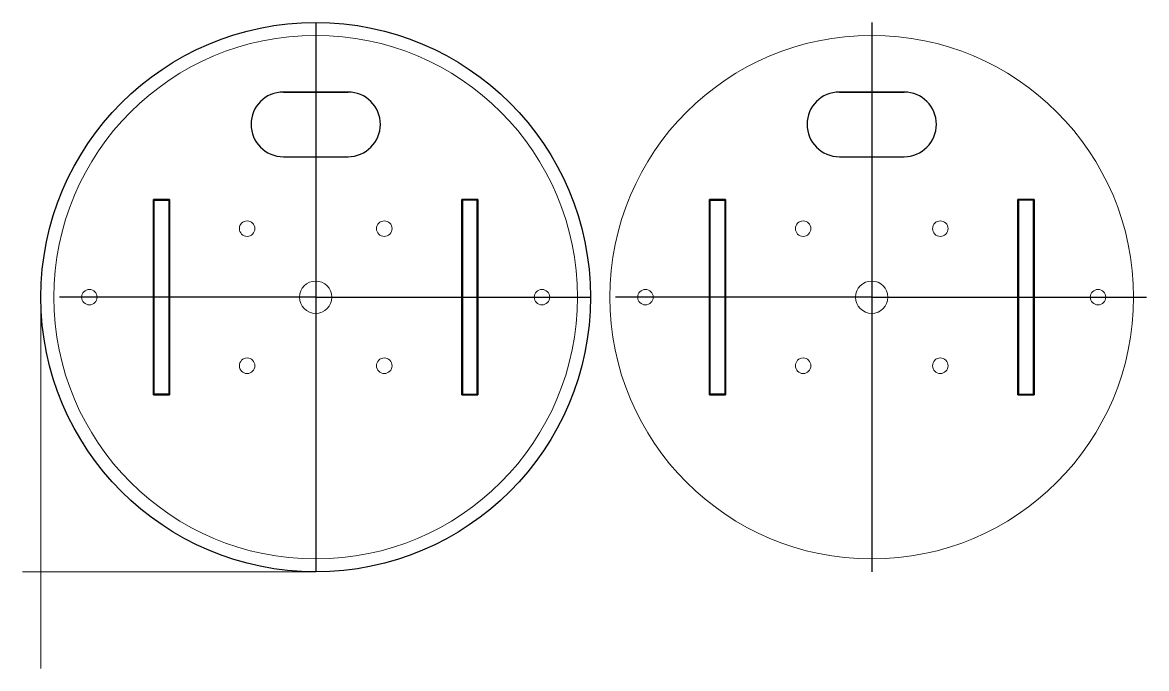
# Model space of a CAD drawing. Extents: x -0.14 to 8.55, y -0.75 to 4.25.
import ezdxf

# ---------------------------------------------------------------- set-up
doc = ezdxf.new("R2010")
doc.units = 0
doc.header["$MEASUREMENT"] = 0
doc.layers.add('holes', color=1, linetype='Continuous')
doc.layers.add('outline', color=3, linetype='Continuous')

msp = doc.modelspace()

# ---------------------------------------------------------------- linework, layer by layer
at = {"linetype": 'Continuous'}
for p, q in [((2.125, 4.25), (2.125, 0)), ((6.425, 4.25), (6.425, 0)), ((1.875, 3.2119), (2.375, 3.2119)), ((6.175, 3.2119), (6.675, 3.2119)), ((0.87, 2.88), (0.87, 1.37)), ((0.995, 2.88), (0.87, 2.88)), ((0.995, 1.37), (0.995, 2.88)), ((3.255, 1.37), (3.255, 2.88)), ((3.255, 2.88), (3.38, 2.88)), ((3.38, 2.88), (3.38, 1.37)), ((5.17, 2.88), (5.17, 1.37)), ((5.295, 2.88), (5.17, 2.88)), ((5.295, 1.37), (5.295, 2.88)), ((7.555, 1.37), (7.555, 2.88)), ((7.555, 2.88), (7.68, 2.88)), ((7.68, 2.88), (7.68, 1.37)), ((2.125, 2.125), (0.1447, 2.125)), ((2.125, 2.125), (4.25, 2.125)), ((6.425, 2.125), (4.4447, 2.125)), ((6.425, 2.125), (8.55, 2.125)), ((0.87, 1.37), (0.995, 1.37)), ((3.38, 1.37), (3.255, 1.37)), ((5.17, 1.37), (5.295, 1.37)), ((7.68, 1.37), (7.555, 1.37))]:
    msp.add_line(p, q, dxfattribs=at)
at = {"linetype": 'Continuous', "flags": 128}
for points in [[(0.87, 1.37), (0.87, 2.88), (0.995, 2.88), (0.995, 1.37)], [(3.38, 1.37), (3.38, 2.88), (3.255, 2.88), (3.255, 1.37)], [(5.17, 1.37), (5.17, 2.88), (5.295, 2.88), (5.295, 1.37)], [(7.68, 1.37), (7.68, 2.88), (7.555, 2.88), (7.555, 1.37)]]:
    msp.add_lwpolyline(points, close=True, dxfattribs=at)
at = {"linetype": 'Continuous', "lineweight": 0, "flags": 128}
for points in [[(0, 2.125), (0, -0.7475)], [(2.125, 0), (-0.1423, 0)]]:
    msp.add_lwpolyline(points, dxfattribs=at)
at = {"linetype": 'Continuous', "lineweight": 0}
msp.add_circle((2.125, 2.125), 2.025, dxfattribs=at)
at = {"linetype": 'Continuous'}
for centre, start, end in [((1.875, 3.4619), 90, 270), ((2.375, 3.4619), 270, 90), ((6.175, 3.4619), 90, 270), ((6.675, 3.4619), 270, 90)]:
    msp.add_arc(centre, 0.25, start, end, dxfattribs=at)
at = {"layer": 'holes', "linetype": 'Continuous'}
for p, q in [((1.875, 3.7119), (2.375, 3.7119)), ((6.175, 3.7119), (6.675, 3.7119))]:
    msp.add_line(p, q, dxfattribs=at)
at = {"layer": 'holes', "linetype": 'Continuous', "flags": 128}
for points in [[(2.375, 3.7119), (1.875, 3.7119, 1), (1.875, 3.2119), (2.375, 3.2119, 1)], [(6.675, 3.7119), (6.175, 3.7119, 1), (6.175, 3.2119), (6.675, 3.2119, 1)]]:
    msp.add_lwpolyline(points, format="xyb", close=True, dxfattribs=at)
for points in [[(0.875, 1.375), (0.875, 2.875), (0.99, 2.875), (0.99, 1.375)], [(3.375, 1.375), (3.375, 2.875), (3.26, 2.875), (3.26, 1.375)], [(5.175, 1.375), (5.175, 2.875), (5.29, 2.875), (5.29, 1.375)], [(7.675, 1.375), (7.675, 2.875), (7.56, 2.875), (7.56, 1.375)]]:
    msp.add_lwpolyline(points, close=True, dxfattribs=at)
at = {"layer": 'holes', "linetype": 'Continuous', "lineweight": 0}
for centre, radius in [((1.5947, 2.6553), 0.06), ((2.6553, 2.6553), 0.06), ((5.8947, 2.6553), 0.06), ((6.9553, 2.6553), 0.06), ((0.375, 2.125), 0.06), ((2.125, 2.125), 0.125), ((3.875, 2.125), 0.06), ((4.675, 2.125), 0.06), ((6.425, 2.125), 0.125), ((8.175, 2.125), 0.06), ((1.5947, 1.5947), 0.06), ((2.6553, 1.5947), 0.06), ((5.8947, 1.5947), 0.06), ((6.9553, 1.5947), 0.06)]:
    msp.add_circle(centre, radius, dxfattribs=at)
at = {"layer": 'outline', "linetype": 'Continuous'}
msp.add_circle((2.125, 2.125), 2.125, dxfattribs=at)
at = {"layer": 'outline', "linetype": 'Continuous', "lineweight": 0}
msp.add_circle((6.425, 2.125), 2.025, dxfattribs=at)

doc.saveas('drawing.dxf')
